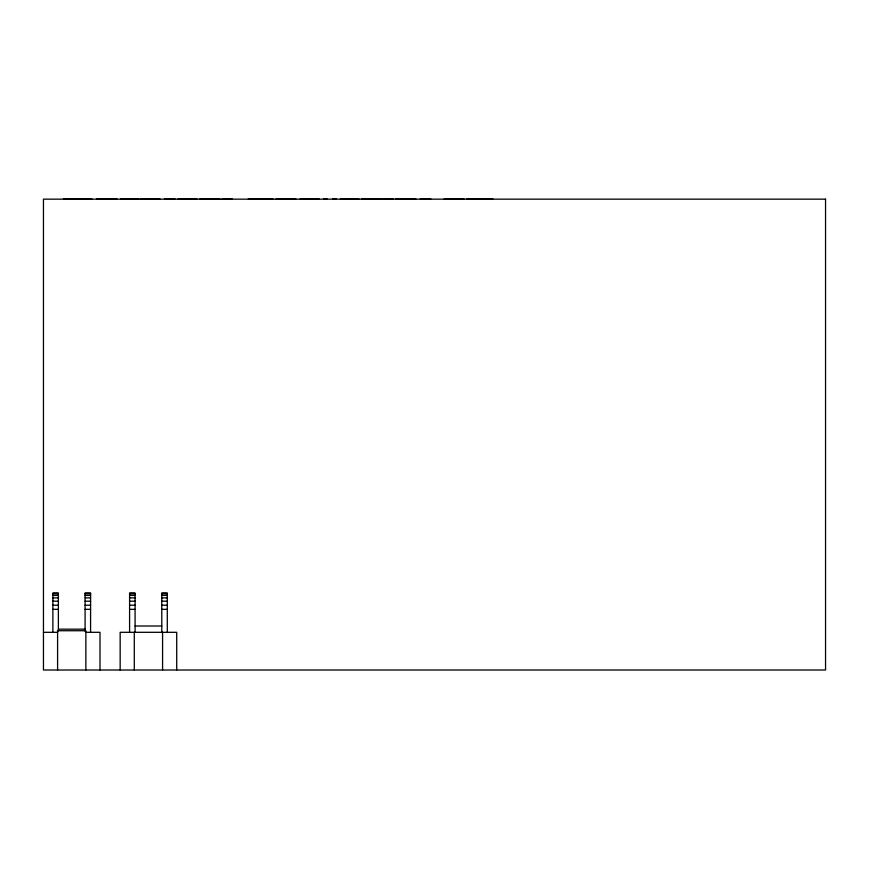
<?xml version="1.0" encoding="UTF-8"?>
<svg xmlns="http://www.w3.org/2000/svg" width="869" height="869" viewBox="0 0 869 869"><rect width="100%" height="100%" fill="white"/><g stroke="black" fill="none" stroke-linecap="round" stroke-linejoin="round"><path stroke-width="1.3" d="M63.404 198.99L91.908 198.99M96.535 198.99L117.043 198.99M120.53 198.99L138.497 198.99M140.115 198.99L159.918 198.99M164.491 198.99L175.038 198.99M177.917 198.99L197.002 198.99M199.772 198.99L219.976 198.99M222.106 198.99L232.186 198.99M248.317 198.99L273.018 198.99M276.07 198.99L295.862 198.99M300.055 198.99L319.14 198.99M323.496 198.99L327.146 198.99M332.61 198.99L336.314 198.99M340.344 198.99L358.897 198.99M361.537 198.99L382.034 198.99M383.392 198.99L393.472 198.99M395.645 198.99L415.849 198.99M420.281 198.99L430.828 198.99M444.124 198.99L464.165 198.99M466.729 198.99L492.842 198.99M52.879 593.321L58.375 593.321M85.086 593.321L90.582 593.321M129.59 593.321L135.086 593.321M161.786 593.321L167.293 593.321M52.879 593.809L58.375 593.809M85.086 593.809L90.582 593.809M129.59 593.809L135.086 593.809M161.786 593.809L167.293 593.809M52.879 595.406L58.375 595.406M85.086 595.406L90.582 595.406M129.59 595.406L135.086 595.406M161.786 595.406L167.293 595.406M52.879 597.883L58.375 597.883M85.086 597.883L90.582 597.883M129.59 597.883L135.086 597.883M161.786 597.883L167.293 597.883M52.879 601.185L58.375 601.185M85.086 601.185L90.582 601.185M129.59 601.185L135.086 601.185M161.786 601.185L167.293 601.185M52.879 605.215L58.375 605.215M85.086 605.215L90.582 605.215M129.59 605.215L135.086 605.215M161.786 605.215L167.293 605.215M52.879 609.343L58.375 609.343M85.086 609.343L90.582 609.343M129.59 609.343L135.086 609.343M161.786 609.343L167.293 609.343M135.086 626.017L161.786 626.017M58.375 629.167L85.086 629.167M43.45 632.306L57.593 632.306M85.868 632.306L100 632.306L100 670.01M176.711 670.01L176.711 632.306L120.161 632.306L120.161 670.01M167.293 632.306L167.293 593.136L161.786 593.136L161.786 632.306M162.579 632.306L162.579 670.01M135.086 632.306L135.086 593.136L129.59 593.136L129.59 632.306M134.293 632.306L134.293 670.01M90.582 632.306L90.582 593.136L85.086 593.136L85.086 631.252M85.868 670.01L85.868 630.731L57.593 630.731L57.593 670.01M58.375 631.252L58.375 593.136L52.879 593.136L52.879 632.306M825.55 199.153L43.45 199.153L43.45 670.01L825.55 670.01L825.55 199.153"/></g></svg>
